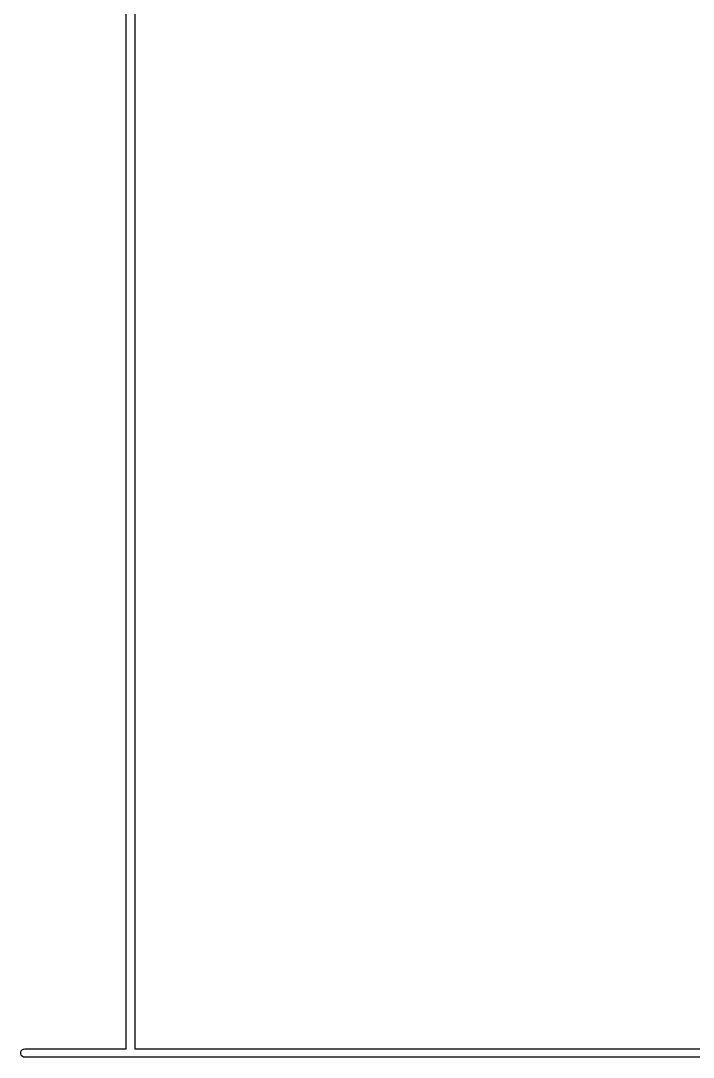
# Model space of a CAD drawing. Extents: x 105.1 to 166.9, y -128.1 to -71.6.
# Drawn here: x 107.2 to 115.16, y -125.17 to -112.89 of the extents above; entities that cross this region are included whole.
import ezdxf

# ---------------------------------------------------------------- set-up
doc = ezdxf.new("R2010")
doc.units = 0
doc.header["$MEASUREMENT"] = 0
doc.layers.add('BLACK', color=7, linetype='CONTINUOUS')

msp = doc.modelspace()

# ---------------------------------------------------------------- linework, layer by layer
at = {"layer": 'Black'}
for p, q in [((108.451, -125.065), (108.451, -85.0536)), ((108.551, -85.0536), (108.551, -125.065)), ((107.202, -125.106), (107.208, -125.09)), ((107.202, -125.123), (107.202, -125.106)), ((107.208, -125.14), (107.202, -125.123)), ((107.208, -125.09), (107.219, -125.076)), ((107.219, -125.153), (107.208, -125.14)), ((107.219, -125.076), (107.234, -125.068)), ((107.234, -125.162), (107.219, -125.153)), ((107.234, -125.068), (107.251, -125.065)), ((107.251, -125.165), (107.234, -125.162)), ((107.251, -125.065), (108.451, -125.065)), ((116.08, -125.165), (107.251, -125.165)), ((108.551, -125.065), (116.08, -125.065))]:
    msp.add_line(p, q, dxfattribs=at)

doc.saveas('drawing.dxf')
